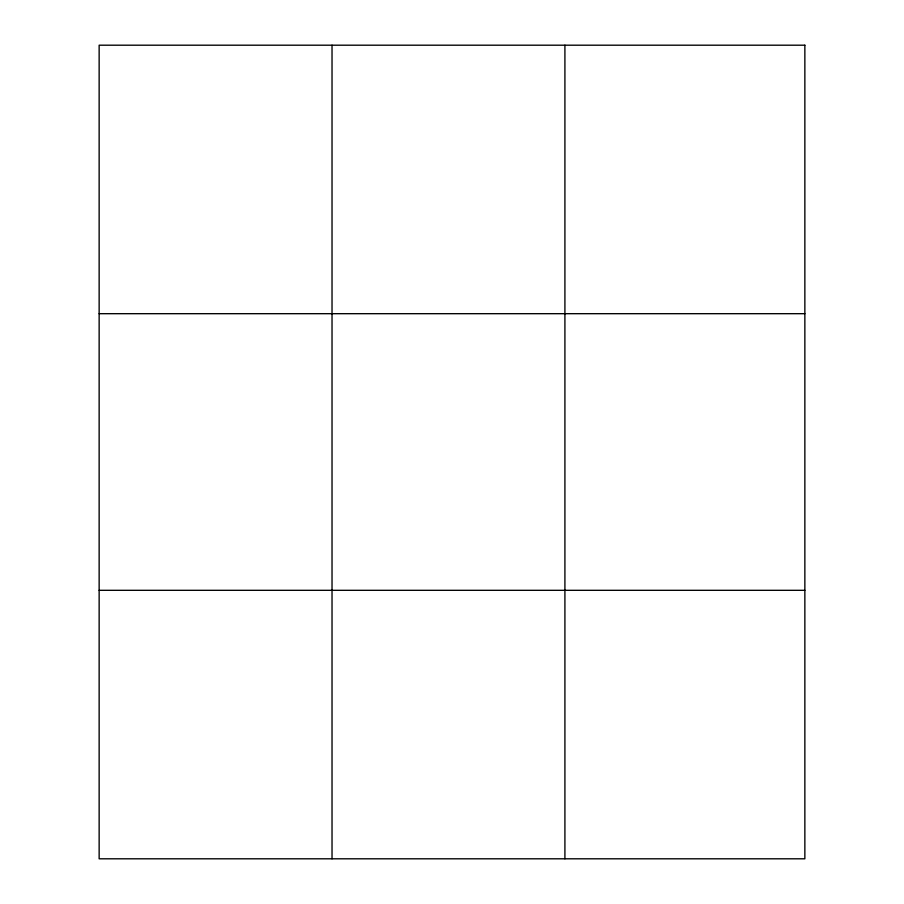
<?xml version="1.0" encoding="UTF-8"?>
<svg xmlns="http://www.w3.org/2000/svg" width="904" height="904" viewBox="0 0 904 904"><rect width="100%" height="100%" fill="white"/><g stroke="black" fill="none" stroke-linecap="round" stroke-linejoin="round"><path stroke-width="1.36" d="M332.028 858.8L332.028 45.2M99.146 313.688L804.854 313.688M99.146 590.312L804.854 590.312M564.91 45.2L564.91 858.8M804.854 45.2L804.854 858.8L99.146 858.8L99.146 45.2L804.854 45.2"/></g></svg>
